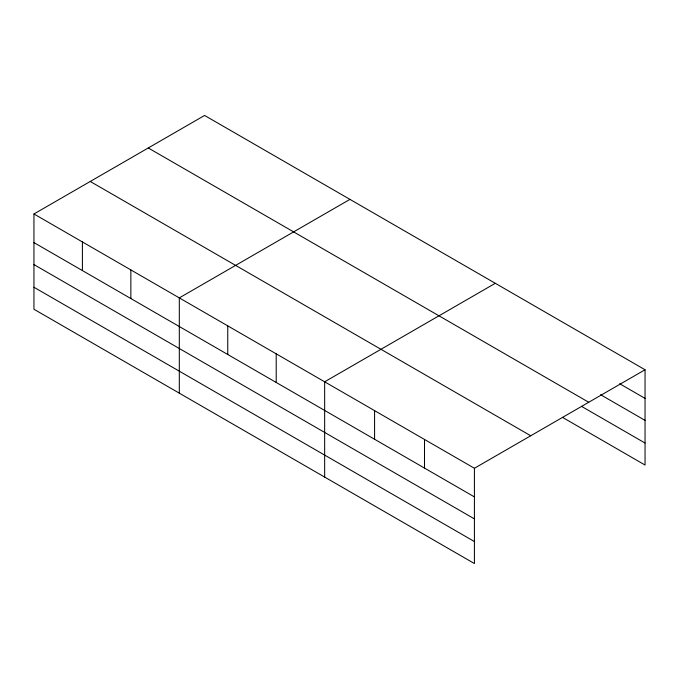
<?xml version="1.0" encoding="UTF-8"?>
<svg xmlns="http://www.w3.org/2000/svg" width="679" height="679" viewBox="0 0 679 679"><rect width="100%" height="100%" fill="white"/><g stroke="black" fill="none" stroke-linecap="round" stroke-linejoin="round"><path stroke-width="1.02" d="M474.417 518.892L474.417 468.272L33.95 213.97L33.95 309.242L474.417 563.545L474.417 518.892L33.95 264.589M562.458 417.339L645.05 465.03L645.05 369.758L204.583 115.455L33.95 213.97M349.94 199.38L179.307 297.894L179.307 393.158M495.288 283.296L324.655 381.81L324.655 477.082M474.417 468.272L645.05 369.758M619.638 383.72L645.05 398.386M600.576 394.703L645.05 420.377M148.277 147.971L588.744 402.274M581.513 406.356L645.05 443.039M90.256 181.463L530.723 435.765M33.95 242.598L474.417 496.901M33.95 287.251L474.417 541.553M424.502 439.457L424.502 468.086M374.579 410.634L374.579 439.262M276.209 353.835L276.209 382.464M227.754 325.869L227.754 354.497M130.852 269.919L130.852 298.548M82.405 241.945L82.405 270.573"/></g></svg>
